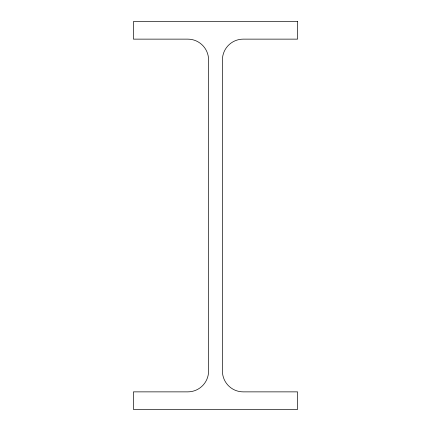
<?xml version="1.0" encoding="UTF-8"?>
<svg xmlns="http://www.w3.org/2000/svg" width="431" height="431" viewBox="0 0 431 431"><rect width="100%" height="100%" fill="white"/><g stroke="black" fill="none" stroke-linecap="round" stroke-linejoin="round"><path stroke-width="0.65" d="M297.573 21.55L133.427 21.55L133.427 39.135L187.781 39.135A20.801 20.801 0 0 1 208.582 59.936L208.582 371.064A20.801 20.801 0 0 1 187.781 391.865L133.427 391.865L133.427 409.45L297.573 409.45L297.573 391.865L243.219 391.865A20.801 20.801 0 0 1 222.418 371.064L222.418 59.936A20.801 20.801 0 0 1 243.219 39.135L297.573 39.135L297.573 21.55"/></g></svg>
